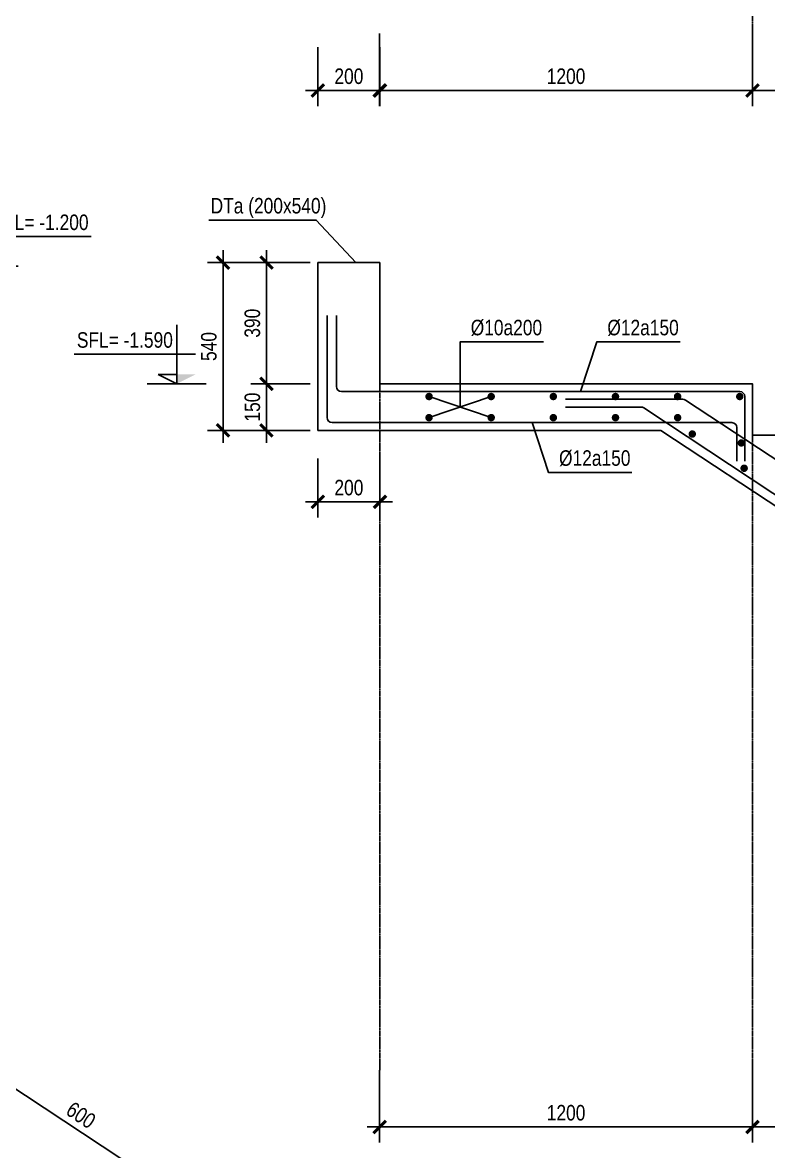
# Model space of a CAD drawing. Header units: millimetres. Extents: x 379264 to 1158416, y -283062 to 356890.
# Drawn here: x 1048327 to 1054329, y -21754 to -12671 of the extents above; entities that cross this region are included whole.
import ezdxf
from ezdxf.enums import TextEntityAlignment as Align

# ---------------------------------------------------------------- set-up
doc = ezdxf.new("R2010")
doc.units = ezdxf.units.MM
doc.linetypes.add('CENTER', pattern=[2, 1.25, -0.25, 0.25, -0.25])
for name, color, linetype in [('02PM. TEXT B', 4, 'Continuous'), ('04PM. THIN', 7, 'Continuous'), ('05PM. FRAME', 4, 'Continuous'), ('08PM. SSS X', 6, 'Continuous'), ('11PM. DIM', 2, 'Continuous'), ('12PM. GRID', 8, 'CENTER')]:
    doc.layers.add(name, color=color, linetype=linetype)
doc.styles.add('[PMDC2013]STYLE', font='arial.ttf', dxfattribs={"width": 0.8})
doc.dimstyles.new('20', dxfattribs={"dimtxt": 250, "dimasz": 200, "dimexe": 250, "dimexo": 0, "dimgap": 100, "dimtad": 1, "dimdec": 0, "dimlfac": 0.2, "dimzin": 0, "dimdsep": 46, "dimtxsty": '[PMDC2013]STYLE', "dimblk": 'TICK', "dimcen": 0, "dimdle": 300, "dimclrd": 2, "dimclre": 2, "dimclrt": 4, "dimadec": 0, "dimazin": 0, "dimtfac": 0.004, "dimtdec": 0, "dimtix": 1, "dimtmove": 2, "dimatfit": 3, "dimldrblk": 'TICK', "dimfxl": 1, "dimtvp": 0.8, "dimtolj": 1, "dimtzin": 0, "dimarcsym": 0})

# ---------------------------------------------------------------- blocks, each defined once
blk = doc.blocks.new('TICK')
at = {"color": 0, "linetype": 'ByBlock'}
blk.add_line((1, 0), (-1, 0), dxfattribs=at)
at = {"color": 7, "linetype": 'ByBlock', "const_width": 0.25}
blk.add_lwpolyline([(-0.5, -0.5), (0.5, 0.5)], dxfattribs=at)
blk = doc.blocks.new('*D1134')
at = {"layer": '11PM. DIM', "color": 2, "lineweight": -2, "ltscale": 0.3, "transparency": 16777216}
for p, q in [((768096, -274177), (768619, -273384)), ((768649, -273703), (770819, -275135)), ((770600, -275830), (771123, -275037))]:
    blk.add_line(p, q, dxfattribs=at)
at = {"layer": 'Defpoints', "color": 0, "ltscale": 0.3, "transparency": 16777216}
for p in [(768096, -274177), (770986, -275246), (770600, -275830)]:
    blk.add_point(p, dxfattribs=at)
at = {"layer": '11PM. DIM', "color": 2, "lineweight": -2, "ltscale": 0.3, "transparency": 16777216, "xscale": 200, "yscale": 200, "zscale": 200}
for p, rotation in [((768482, -273593), 146.5751888142904), ((770986, -275246), 326.5751888142904)]:
    blk.add_blockref('TICK', p, dxfattribs=dict(at, rotation=rotation))
at = {"layer": '11PM. DIM', "color": 4, "ltscale": 0.3, "transparency": 16777216, "insert": (769859, -274229), "char_height": 250, "attachment_point": 5, "rotation": 326.5752, "style": '[PMDC2013]STYLE'}
blk.add_mtext('\\A1;600', dxfattribs=at)
blk = doc.blocks.new('*U685')
at = {"const_width": 60}
for points in [[(-30, 0, 1), (30, 0, 1)], [(970, 0, 1), (1030, 0, 1)], [(1970, 0, 1), (2030, 0, 1)], [(2970, 0, 1), (3030, 0, 1)], [(3970, 0, 1), (4030, 0, 1)], [(4970, 0, 1), (5030, 0, 1)], [(5970, 0, 1), (6030, 0, 1)], [(6970, 0, 1), (7030, 0, 1)], [(7970, 0, 1), (8030, 0, 1)], [(8970, 0, 1), (9030, 0, 1)], [(9970, 0, 1), (10030, 0, 1)], [(10970, 0, 1), (11030, 0, 1)], [(11970, 0, 1), (12030, 0, 1)], [(12970, 0, 1), (13030, 0, 1)]]:
    blk.add_lwpolyline(points, format="xyb", close=True, dxfattribs=at)
blk = doc.blocks.new('*U812')
at = {"const_width": 60}
for points in [[(-30, 0, 1), (30, 0, 1)], [(970, 0, 1), (1030, 0, 1)], [(1970, 0, 1), (2030, 0, 1)], [(2970, 0, 1), (3030, 0, 1)]]:
    blk.add_lwpolyline(points, format="xyb", close=True, dxfattribs=at)
blk = doc.blocks.new('*U809')
at = {"const_width": 60}
for points in [[(-4970, 0, -1), (-5030, 0, -1)], [(-3970, 0, -1), (-4030, 0, -1)], [(-2970, 0, -1), (-3030, 0, -1)], [(-1970, 0, -1), (-2030, 0, -1)], [(-970, 0, -1), (-1030, 0, -1)], [(30, 0, -1), (-30, 0, -1)]]:
    blk.add_lwpolyline(points, format="xyb", close=True, dxfattribs=at)
blk = doc.blocks.new('*U811')
at = {"const_width": 60}
for points in [[(-3970, 0, -1), (-4030, 0, -1)], [(-2970, 0, -1), (-3030, 0, -1)], [(-1970, 0, -1), (-2030, 0, -1)], [(-970, 0, -1), (-1030, 0, -1)], [(30, 0, -1), (-30, 0, -1)]]:
    blk.add_lwpolyline(points, format="xyb", close=True, dxfattribs=at)
blk = doc.blocks.new('*D1159')
at = {"layer": '11PM. DIM', "color": 2, "lineweight": -2, "ltscale": 0.3, "transparency": 16777216}
for p, q in [((752515, -235071), (751565, -235071)), ((751815, -235271), (751815, -235621)), ((752515, -235821), (751565, -235821))]:
    blk.add_line(p, q, dxfattribs=at)
at = {"layer": 'Defpoints', "color": 0, "ltscale": 0.3, "transparency": 16777216}
for p in [(752515, -235071), (751815, -235821), (752515, -235821)]:
    blk.add_point(p, dxfattribs=at)
at = {"layer": '11PM. DIM', "color": 2, "lineweight": -2, "ltscale": 0.3, "transparency": 16777216, "xscale": 200, "yscale": 200, "zscale": 200}
for p, rotation in [((751815, -235071), 90), ((751815, -235821), 270)]:
    blk.add_blockref('TICK', p, dxfattribs=dict(at, rotation=rotation))
at = {"layer": '11PM. DIM', "color": 4, "ltscale": 0.3, "transparency": 16777216, "insert": (751588, -235446), "char_height": 250, "attachment_point": 5, "rotation": 90, "style": '[PMDC2013]STYLE'}
blk.add_mtext('\\A1;150', dxfattribs=at)
blk = doc.blocks.new('*D1160')
at = {"layer": '11PM. DIM', "color": 2, "lineweight": -2, "ltscale": 0.3, "transparency": 16777216}
for p, q in [((752515, -233121), (751565, -233121)), ((751815, -234871), (751815, -233321)), ((752515, -235071), (751565, -235071))]:
    blk.add_line(p, q, dxfattribs=at)
at = {"layer": 'Defpoints', "color": 0, "ltscale": 0.3, "transparency": 16777216}
for p in [(751815, -233121), (752515, -233121), (752515, -235071)]:
    blk.add_point(p, dxfattribs=at)
at = {"layer": '11PM. DIM', "color": 2, "lineweight": -2, "ltscale": 0.3, "transparency": 16777216, "xscale": 200, "yscale": 200, "zscale": 200}
for p, rotation in [((751815, -233121), 90), ((751815, -235071), 270)]:
    blk.add_blockref('TICK', p, dxfattribs=dict(at, rotation=rotation))
at = {"layer": '11PM. DIM', "color": 4, "ltscale": 0.3, "transparency": 16777216, "insert": (751588, -234096), "char_height": 250, "attachment_point": 5, "rotation": 90, "style": '[PMDC2013]STYLE'}
blk.add_mtext('\\A1;390', dxfattribs=at)
blk = doc.blocks.new('*D1161')
at = {"layer": '11PM. DIM', "color": 2, "lineweight": -2, "ltscale": 0.3, "transparency": 16777216}
for p, q in [((751815, -233121), (750865, -233121)), ((751115, -233321), (751115, -235621)), ((751815, -235821), (750865, -235821))]:
    blk.add_line(p, q, dxfattribs=at)
at = {"layer": 'Defpoints', "color": 0, "ltscale": 0.3, "transparency": 16777216}
for p in [(751815, -233121), (751115, -235821), (751815, -235821)]:
    blk.add_point(p, dxfattribs=at)
at = {"layer": '11PM. DIM', "color": 2, "lineweight": -2, "ltscale": 0.3, "transparency": 16777216, "xscale": 200, "yscale": 200, "zscale": 200}
for p, rotation in [((751115, -233121), 90), ((751115, -235821), 270)]:
    blk.add_blockref('TICK', p, dxfattribs=dict(at, rotation=rotation))
at = {"layer": '11PM. DIM', "color": 4, "ltscale": 0.3, "transparency": 16777216, "insert": (750888, -234471), "char_height": 250, "attachment_point": 5, "rotation": 90, "style": '[PMDC2013]STYLE'}
blk.add_mtext('\\A1;540', dxfattribs=at)
blk = doc.blocks.new('*D1162')
at = {"layer": '11PM. DIM', "color": 2, "lineweight": -2, "ltscale": 0.3, "transparency": 16777216}
for p, q in [((752641, -236271), (752641, -237221)), ((753641, -236271), (753641, -237221)), ((753441, -236971), (752841, -236971))]:
    blk.add_line(p, q, dxfattribs=at)
at = {"layer": 'Defpoints', "color": 0, "ltscale": 0.3, "transparency": 16777216}
for p in [(752641, -236271), (753641, -236271), (752641, -236971)]:
    blk.add_point(p, dxfattribs=at)
at = {"layer": '11PM. DIM', "color": 2, "lineweight": -2, "ltscale": 0.3, "transparency": 16777216, "xscale": 200, "yscale": 200, "zscale": 200, "rotation": 180}
blk.add_blockref('TICK', (752641, -236971), dxfattribs=at)
at = {"layer": '11PM. DIM', "color": 2, "lineweight": -2, "ltscale": 0.3, "transparency": 16777216, "xscale": 200, "yscale": 200, "zscale": 200}
blk.add_blockref('TICK', (753641, -236971), dxfattribs=at)
at = {"layer": '11PM. DIM', "color": 4, "ltscale": 0.3, "transparency": 16777216, "insert": (753141, -236743), "char_height": 250, "attachment_point": 5, "style": '[PMDC2013]STYLE'}
blk.add_mtext('\\A1;200', dxfattribs=at)
blk = doc.blocks.new('*U1185')
at = {"layer": '04PM. THIN'}
for p, q in [((0, 0), (0, 950)), ((-300, 475), (1650, 475)), ((0, 150), (300, 150)), ((300, 150), (0, 0))]:
    blk.add_line(p, q, dxfattribs=at)
at = {"layer": '04PM. THIN', "linetype": 'ByBlock'}
blk.add_line((-475, 0), (475, 0), dxfattribs=at)
at = {"layer": '04PM. THIN'}
blk.add_solid([(0, 0), (0, 150), (-300, 150)], dxfattribs=at)
blk = doc.blocks.new('*D1154')
at = {"layer": '11PM. DIM', "color": 2, "lineweight": -2, "ltscale": 0.3, "transparency": 16777216}
for p, q in [((759636, -246116), (759636, -247281)), ((769636, -246116), (769636, -247281)), ((769436, -247031), (759836, -247031))]:
    blk.add_line(p, q, dxfattribs=at)
at = {"layer": 'Defpoints', "color": 0, "ltscale": 0.3, "transparency": 16777216}
for p in [(759636, -246116), (769636, -246116), (759636, -247031)]:
    blk.add_point(p, dxfattribs=at)
at = {"layer": '11PM. DIM', "color": 2, "lineweight": -2, "ltscale": 0.3, "transparency": 16777216, "xscale": 200, "yscale": 200, "zscale": 200, "rotation": 180}
blk.add_blockref('TICK', (759636, -247031), dxfattribs=at)
at = {"layer": '11PM. DIM', "color": 2, "lineweight": -2, "ltscale": 0.3, "transparency": 16777216, "xscale": 200, "yscale": 200, "zscale": 200}
blk.add_blockref('TICK', (769636, -247031), dxfattribs=at)
at = {"layer": '11PM. DIM', "color": 4, "ltscale": 0.3, "transparency": 16777216, "insert": (764636, -246803), "char_height": 250, "attachment_point": 5, "style": '[PMDC2013]STYLE'}
blk.add_mtext('\\A1;250 x 8 = 2000', dxfattribs=at)
blk = doc.blocks.new('*D1155')
at = {"layer": '11PM. DIM', "color": 2, "lineweight": -2, "ltscale": 0.3, "transparency": 16777216}
for p, q in [((753636, -246116), (753636, -247281)), ((759636, -246116), (759636, -247281)), ((759436, -247031), (753836, -247031))]:
    blk.add_line(p, q, dxfattribs=at)
at = {"layer": 'Defpoints', "color": 0, "ltscale": 0.3, "transparency": 16777216}
for p in [(753636, -246116), (759636, -246116), (753636, -247031)]:
    blk.add_point(p, dxfattribs=at)
at = {"layer": '11PM. DIM', "color": 2, "lineweight": -2, "ltscale": 0.3, "transparency": 16777216, "xscale": 200, "yscale": 200, "zscale": 200, "rotation": 180}
blk.add_blockref('TICK', (753636, -247031), dxfattribs=at)
at = {"layer": '11PM. DIM', "color": 2, "lineweight": -2, "ltscale": 0.3, "transparency": 16777216, "xscale": 200, "yscale": 200, "zscale": 200}
blk.add_blockref('TICK', (759636, -247031), dxfattribs=at)
at = {"layer": '11PM. DIM', "color": 4, "ltscale": 0.3, "transparency": 16777216, "insert": (756636, -246803), "char_height": 250, "attachment_point": 5, "style": '[PMDC2013]STYLE'}
blk.add_mtext('\\A1;1200', dxfattribs=at)
blk = doc.blocks.new('A$C37162DC7')
at = {"layer": '02PM. TEXT B', "ltscale": 500}
blk.add_blockref('*U1185', (10330.4, 4415.9), dxfattribs=at)
at = {"layer": '02PM. TEXT B', "ltscale": 500, "style": '[PMDC2013]STYLE', "width": 0.8}
blk.add_text('SFL= -1.200', height=250, dxfattribs=at).set_placement((10393, 5120.9, 0), align=Align.MIDDLE_LEFT)
blk = doc.blocks.new('*D1179')
at = {"layer": '11PM. DIM', "color": 2, "lineweight": -2, "ltscale": 0.3, "transparency": 16777216}
for p, q in [((-13245, 700), (-13245, -250)), ((-12245, 700), (-12245, -250)), ((-12445, 0), (-13045, 0))]:
    blk.add_line(p, q, dxfattribs=at)
at = {"layer": 'Defpoints', "color": 0, "ltscale": 0.3, "transparency": 16777216}
for p in [(-13245, 700), (-12245, 700), (-13245, 0)]:
    blk.add_point(p, dxfattribs=at)
at = {"layer": '11PM. DIM', "color": 2, "lineweight": -2, "ltscale": 0.3, "transparency": 16777216, "xscale": 200, "yscale": 200, "zscale": 200, "rotation": 180}
blk.add_blockref('TICK', (-13245, 0), dxfattribs=at)
at = {"layer": '11PM. DIM', "color": 2, "lineweight": -2, "ltscale": 0.3, "transparency": 16777216, "xscale": 200, "yscale": 200, "zscale": 200}
blk.add_blockref('TICK', (-12245, 0), dxfattribs=at)
at = {"layer": '11PM. DIM', "color": 4, "ltscale": 0.3, "transparency": 16777216, "insert": (-12745, 228), "char_height": 250, "attachment_point": 5, "style": '[PMDC2013]STYLE'}
blk.add_mtext('\\A1;200', dxfattribs=at)
blk = doc.blocks.new('*D1180')
at = {"layer": '11PM. DIM', "color": 2, "lineweight": -2, "ltscale": 0.3, "transparency": 16777216}
for p, q in [((-6250, 915), (-6250, -250)), ((6250, 915), (6250, -250)), ((6050, 0), (-6050, 0))]:
    blk.add_line(p, q, dxfattribs=at)
at = {"layer": 'Defpoints', "color": 0, "ltscale": 0.3, "transparency": 16777216}
for p in [(-6250, 915), (6250, 915), (-6250, 0)]:
    blk.add_point(p, dxfattribs=at)
at = {"layer": '11PM. DIM', "color": 2, "lineweight": -2, "ltscale": 0.3, "transparency": 16777216, "xscale": 200, "yscale": 200, "zscale": 200, "rotation": 180}
blk.add_blockref('TICK', (-6250, 0), dxfattribs=at)
at = {"layer": '11PM. DIM', "color": 2, "lineweight": -2, "ltscale": 0.3, "transparency": 16777216, "xscale": 200, "yscale": 200, "zscale": 200}
blk.add_blockref('TICK', (6250, 0), dxfattribs=at)
at = {"layer": '11PM. DIM', "color": 4, "ltscale": 0.3, "transparency": 16777216, "insert": (0, 228), "char_height": 250, "attachment_point": 5, "style": '[PMDC2013]STYLE'}
blk.add_mtext('\\A1;250 x 10 = 2500', dxfattribs=at)
blk = doc.blocks.new('*D1181')
at = {"layer": '11PM. DIM', "color": 2, "lineweight": -2, "ltscale": 0.3, "transparency": 16777216}
for p, q in [((-12250, 915), (-12250, -250)), ((-6250, 915), (-6250, -250)), ((-6450, 0), (-12050, 0))]:
    blk.add_line(p, q, dxfattribs=at)
at = {"layer": 'Defpoints', "color": 0, "ltscale": 0.3, "transparency": 16777216}
for p in [(-12250, 915), (-6250, 915), (-12250, 0)]:
    blk.add_point(p, dxfattribs=at)
at = {"layer": '11PM. DIM', "color": 2, "lineweight": -2, "ltscale": 0.3, "transparency": 16777216, "xscale": 200, "yscale": 200, "zscale": 200, "rotation": 180}
blk.add_blockref('TICK', (-12250, 0), dxfattribs=at)
at = {"layer": '11PM. DIM', "color": 2, "lineweight": -2, "ltscale": 0.3, "transparency": 16777216, "xscale": 200, "yscale": 200, "zscale": 200}
blk.add_blockref('TICK', (-6250, 0), dxfattribs=at)
at = {"layer": '11PM. DIM', "color": 4, "ltscale": 0.3, "transparency": 16777216, "insert": (-9250, 228), "char_height": 250, "attachment_point": 5, "style": '[PMDC2013]STYLE'}
blk.add_mtext('\\A1;1200', dxfattribs=at)
blk = doc.blocks.new('A$C6DE36E67')
at = {"layer": '04PM. THIN', "rotation": 146.5751888174145}
blk.add_blockref('*U685', (15880.8, 2865.5), dxfattribs=at)
at = {"layer": '11PM. DIM', "ltscale": 0.3}
dim = blk.add_linear_dim(base=(17349.5, 5454.7), p1=(14460.1, 6523), p2=(16963.9, 4870.5), angle=326.57519, dimstyle='20', override={"dimtxsty": '[PMDC2013]STYLE'}, dxfattribs=at)
dim.commit()
dim.dimension.update_dxf_attribs({"geometry": '*D1134', "text_midpoint": (16223, 6471), "insert": (-753636, 280700.3)})
blk = doc.blocks.new('A$C4AF56903')
at = {"layer": '04PM. THIN'}
for p, q in [((-4205, 10839.8), (-5205, 10499.8)), ((-5205, 10839.8), (-4205, 10499.8))]:
    blk.add_line(p, q, dxfattribs=at)
at = {"layer": '04PM. THIN', "flags": 128}
for points in [[(-6383.3, 12994.8), (-7021.8, 13680.4), (-8751.7, 13680.4)], [(-4705, 10669.8), (-4705, 11719.8), (-3363.6, 11719.8)], [(-2770.2, 10919.8), (-2505.9, 11719.8), (-1164.5, 11719.8)], [(-3547.7, 10419.8), (-3283.4, 9619.8), (-1942, 9619.8)]]:
    blk.add_lwpolyline(points, dxfattribs=at)
at = {"layer": '05PM. FRAME', "ltscale": 0.25}
for p, q in [((-6995, 10294.8), (-6995, 12994.8)), ((-6995, 12994.8), (-5995, 12994.8)), ((-6995, 10294.8), (-1475.2, 10294.8)), ((-1475.2, 10294.8), (10532.4, 2369.8))]:
    blk.add_line(p, q, dxfattribs=at)
for points in [[(-5995, 11044.8), (-5995, 12994.8)], [(10000, 3619.8), (10000, 3619.8), (10000, 4444.8), (8750, 4444.8), (8750, 5269.8), (7500, 5269.8), (7500, 6094.8), (6250, 6094.8), (6250, 6919.8), (5000, 6919.8), (5000, 7744.8), (3750, 7744.8), (3750, 8569.8), (2500, 8569.8), (2500, 9394.8), (1250, 9394.8), (1250, 10219.8), (0, 10219.8), (0, 11044.8), (-5995, 11044.8)]]:
    blk.add_lwpolyline(points, dxfattribs=at)
at = {"layer": '08PM. SSS X', "ltscale": 400}
for p, q in [((-6845, 12144.8), (-6845, 10499.8)), ((-6695, 12144.8), (-6695, 10999.8)), ((-205, 10919.8), (-6615, 10919.8)), ((-1122.2, 10794.8), (-3011.9, 10794.8)), ((2368.2, 8507), (-1078.1, 10781.5)), ((-125, 10839.8), (-125, 9797.4)), ((-1795.1, 10669.8), (-3011.9, 10669.8)), ((-1751, 10656.5), (10595.3, 2508)), ((-6765, 10419.8), (-330, 10419.8)), ((-250, 10339.8), (-250, 9797.4))]:
    blk.add_line(p, q, dxfattribs=at)
for centre, start, end in [((-6615, 10999.8), 180, 270), ((-205, 10839.8), 0, 90), ((-1122.2, 10714.8), 56.57519, 90), ((-1795.1, 10589.8), 56.57519, 90), ((-6765, 10499.8), 180, 270), ((-330, 10339.8), 0, 90)]:
    blk.add_arc(centre, 80, start, end, dxfattribs=at)
at = {"layer": '12PM. GRID', "ltscale": 3}
for p, q in [((-5995, 0), (-5995, 12994.8)), ((0, 0), (0, 11044.8))]:
    blk.add_line(p, q, dxfattribs=at)
at = {"layer": '02PM. TEXT B', "ltscale": 500, "xscale": -1}
blk.add_blockref('*U1185', (-9265.7, 11044.8), dxfattribs=at)
at = {"layer": '04PM. THIN'}
blk.add_blockref('*U809', (-205, 10839.8), dxfattribs=at)
at = {"layer": '04PM. THIN', "xscale": -1, "rotation": 180}
blk.add_blockref('*U811', (-1205, 10499.8), dxfattribs=at)
at = {"layer": '04PM. THIN'}
for name, p, rotation in [('*U685', (9880.8, 3075.4), 146.5751888174145), ('*U812', (2324.1, 8440.2), 146.5751888173837)]:
    blk.add_blockref(name, p, dxfattribs=dict(at, rotation=rotation))
at = {"layer": '02PM. TEXT B', "color": 4, "style": '[PMDC2013]STYLE', "width": 0.8}
for s, p in [('DTa (200x540)', (-8720.5, 13785.4)), ('%%C10a200', (-4534.9, 11824.8)), ('%%C12a150', (-2335.9, 11824.8)), ('%%C12a150', (-3113.3, 9724.8))]:
    blk.add_text(s, height=250, dxfattribs=at).set_placement(p)
at = {"layer": '02PM. TEXT B', "ltscale": 500, "style": '[PMDC2013]STYLE', "width": 0.8}
blk.add_text('SFL= -1.590', height=250, dxfattribs=at).set_placement((-10872.9, 11749.8, 0), align=Align.MIDDLE_LEFT)
at = {"layer": '11PM. DIM', "ltscale": 0.3}
for base, p1, p2, angle, picture, middle in [((-8520.5, 10294.8), (-7820.5, 12994.8), (-7820.5, 10294.8), 270, '*D1161', (-8748.2, 11644.8)), ((-7820.5, 12994.8), (-7120.5, 11044.8), (-7120.5, 12994.8), 90, '*D1160', (-8048.3, 12019.8)), ((-7820.5, 10294.8), (-7120.5, 11044.8), (-7120.5, 10294.8), 270, '*D1159', (-8048.2, 10669.8)), ((-6995, 9145.1), (-5995, 9845.1), (-6995, 9845.1), 180, '*D1162', (-6495, 9372.7))]:
    dim = blk.add_linear_dim(base=base, p1=p1, p2=p2, angle=angle, dimstyle='20', override={"dimtxsty": '[PMDC2013]STYLE'}, dxfattribs=at)
    dim.commit()
    dim.dimension.update_dxf_attribs({"geometry": picture, "text_midpoint": middle, "insert": (-759636, 246115.9)})
dim = blk.add_linear_dim(base=(0, -915.1), p1=(10000, 0), p2=(0, 0), text='250 x 8 = <>', dimstyle='20', dxfattribs=at)
dim.commit()
dim.dimension.update_dxf_attribs({"geometry": '*D1154', "text_midpoint": (5000, -687.5), "insert": (-759636, 246115.9)})
dim = blk.add_linear_dim(base=(-6000, -915.1), p1=(0, 0), p2=(-6000, 0), dimstyle='20', dxfattribs=at)
dim.commit()
dim.dimension.update_dxf_attribs({"geometry": '*D1155', "text_midpoint": (-3000, -687.5), "insert": (-759636, 246115.9)})
blk = doc.blocks.new('A$C452D3179')
at = {"layer": '12PM. GRID', "ltscale": 3}
blk.add_line((-6250, 915.1), (-6250, 4791.2), dxfattribs=at)
at = {"layer": '11PM. DIM', "ltscale": 0.3}
dim = blk.add_linear_dim(base=(-6250, 0), p1=(6250, 915.1), p2=(-6250, 915.1), text='250 x 10 = <>', dimstyle='20', dxfattribs=at)
dim.commit()
dim.dimension.update_dxf_attribs({"geometry": '*D1180', "text_midpoint": (0, 227.6)})
dim = blk.add_linear_dim(base=(-12250, 0), p1=(-6250, 915.1), p2=(-12250, 915.1), dimstyle='20', dxfattribs=at)
dim.commit()
dim.dimension.update_dxf_attribs({"geometry": '*D1181', "text_midpoint": (-9250, 227.6)})
dim = blk.add_linear_dim(base=(-13245, 0), p1=(-12245, 700), p2=(-13245, 700), angle=180, dimstyle='20', override={"dimtxsty": '[PMDC2013]STYLE'}, dxfattribs=at)
dim.commit()
dim.dimension.update_dxf_attribs({"geometry": '*D1179', "text_midpoint": (-12745, 227.6)})

msp = doc.modelspace()

# ---------------------------------------------------------------- block references
at = {"xscale": 0.5, "yscale": 0.5, "zscale": 0.5}
for name, p in [('A$C452D3179', (1057325.38, -13217.94)), ('A$C37162DC7', (1042888.98, -16838.73)), ('A$C4AF56903', (1054200.37, -21100.14)), ('A$C6DE36E67', (1040685.48, -24698.43))]:
    msp.add_blockref(name, p, dxfattribs=at)

doc.saveas('drawing.dxf')
